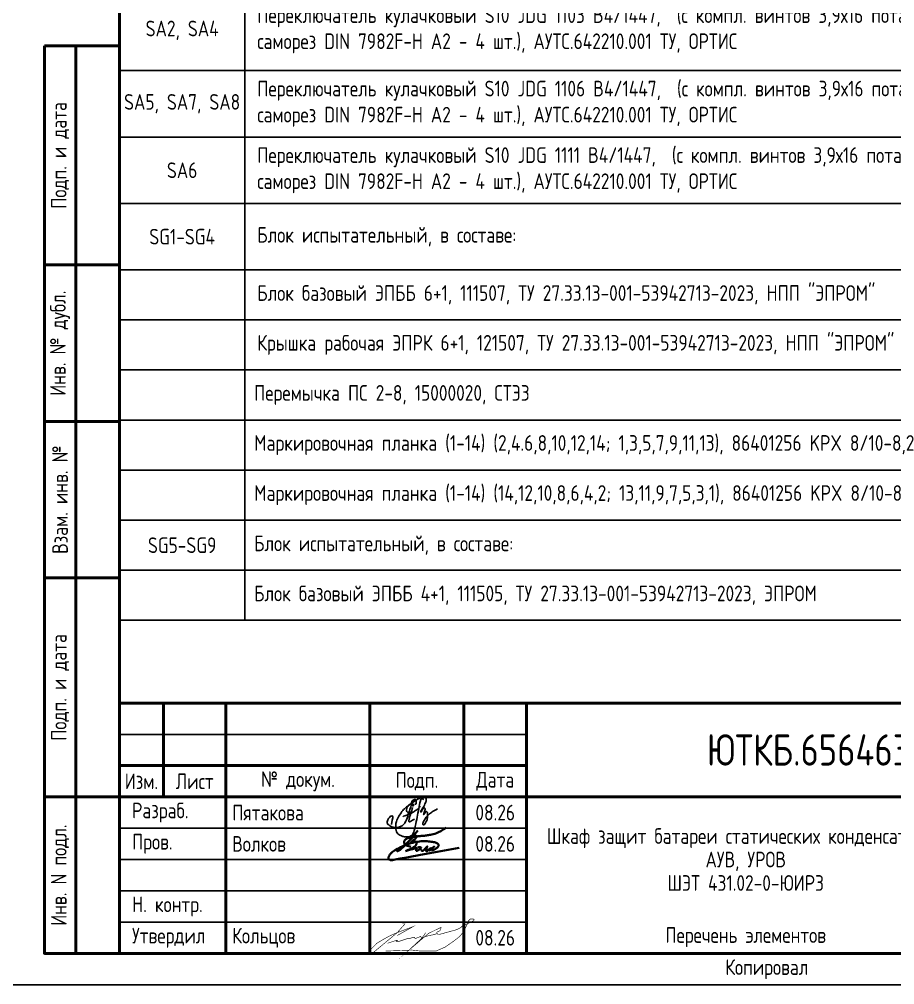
# Model space of a CAD drawing. Header units: millimetres. Extents: x -1117 to 5358, y -90 to 1610.
# Drawn here: x -416 to -276.2, y 0 to 154.3 of the extents above; entities that cross this region are included whole.
import ezdxf

# ---------------------------------------------------------------- set-up
doc = ezdxf.new("R2010")
doc.units = ezdxf.units.MM
doc.styles.add('Gost_type_A', font='GOST_A.TTF')

# ---------------------------------------------------------------- blocks, each defined once
blk = doc.blocks.new('Штамп левый нижний')
at = {"lineweight": 50}
for points in [[(-12, 145), (-7, 145), (-7, 110), (-12, 110)], [(-7, 145), (0, 145), (0, 110), (-7, 110)], [(-12, 110), (-7, 110), (-7, 85), (-12, 85)], [(-7, 110), (0, 110), (0, 85), (-7, 85)], [(-12, 85), (-7, 85), (-7, 60), (-12, 60)], [(-7, 85), (0, 85), (0, 60), (-7, 60)], [(-12, 60), (-7, 60), (-7, 25), (-12, 25)], [(-7, 60), (0, 60), (0, 25), (-7, 25)], [(-12, 25), (-7, 25), (-7, 0), (-12, 0)], [(-7, 25), (0, 25), (0, 0), (-7, 0)]]:
    blk.add_lwpolyline(points, close=True, dxfattribs=at)
at = {"char_height": 2.5, "attachment_point": 5, "rotation": 90, "style": 'Gost_type_A'}
for s, insert, width in [('Подп. и дата', (-9.5, 127.5), 35), ('Инв. № дубл.', (-9.5, 97.5), 25), ('Взам. инв. №', (-9.5, 72.5), 25), ('Подп. и дата', (-9.5, 42.5), 35), ('Инв. N подл.', (-9.5, 12.5), 25)]:
    blk.add_mtext(s, dxfattribs=dict(at, insert=insert, width=width))
blk = doc.blocks.new('Формат_А4')
blk.add_lwpolyline([(0, 297), (0, 0), (-210, 0), (-210, 297)], close=True)
at = {"lineweight": 50}
blk.add_lwpolyline([(-190, 292), (-5, 292), (-5, 5), (-190, 5)], close=True, dxfattribs=at)
blk = doc.blocks.new('Штамп большой нижний текстовый')
for points in [[(-185, 40), (-178, 40), (-178, 35), (-185, 35)], [(-178, 40), (-168, 40), (-168, 35), (-178, 35)], [(-168, 40), (-145, 40), (-145, 35), (-168, 35)], [(-145, 40), (-130, 40), (-130, 35), (-145, 35)], [(-130, 40), (-120, 40), (-120, 35), (-130, 35)], [(-185, 35), (-178, 35), (-178, 30), (-185, 30)], [(-178, 35), (-168, 35), (-168, 30), (-178, 30)], [(-168, 35), (-145, 35), (-145, 30), (-168, 30)], [(-145, 35), (-130, 35), (-130, 30), (-145, 30)], [(-130, 35), (-120, 35), (-120, 30), (-130, 30)], [(-185, 25), (-168, 25), (-168, 20), (-185, 20)], [(-168, 25), (-145, 25), (-145, 20), (-168, 20)], [(-145, 25), (-130, 25), (-130, 20), (-145, 20)], [(-130, 25), (-120, 25), (-120, 20), (-130, 20)], [(-185, 20), (-168, 20), (-168, 15), (-185, 15)], [(-168, 20), (-145, 20), (-145, 15), (-168, 15)], [(-145, 20), (-130, 20), (-130, 15), (-145, 15)], [(-130, 20), (-120, 20), (-120, 15), (-130, 15)], [(-185, 15), (-168, 15), (-168, 10), (-185, 10)], [(-168, 15), (-145, 15), (-145, 10), (-168, 10)], [(-145, 15), (-130, 15), (-130, 10), (-145, 10)], [(-130, 15), (-120, 15), (-120, 10), (-130, 10)], [(-185, 10), (-168, 10), (-168, 5), (-185, 5)], [(-168, 10), (-145, 10), (-145, 5), (-168, 5)], [(-145, 10), (-130, 10), (-130, 5), (-145, 5)], [(-130, 10), (-120, 10), (-120, 5), (-130, 5)], [(-185, 5), (-168, 5), (-168, 0), (-185, 0)], [(-168, 5), (-145, 5), (-145, 0), (-168, 0)], [(-145, 5), (-130, 5), (-130, 0), (-145, 0)], [(-130, 5), (-120, 5), (-120, 0), (-130, 0)]]:
    blk.add_lwpolyline(points, close=True)
at = {"lineweight": 50}
for points in [[(-185, 40), (-120, 40), (-120, 30), (-185, 30)], [(-178, 40), (-168, 40), (-168, 30), (-178, 30)], [(-145, 40), (-130, 40), (-130, 30), (-145, 30)], [(-120, 25), (0, 25), (0, 40), (-120, 40)], [(-185, 30), (-178, 30), (-178, 25), (-185, 25)], [(-178, 30), (-168, 30), (-168, 25), (-178, 25)], [(-168, 30), (-145, 30), (-145, 25), (-168, 25)], [(-145, 30), (-130, 30), (-130, 25), (-145, 25)], [(-130, 30), (-120, 30), (-120, 25), (-130, 25)], [(-185, 25), (-168, 25), (-168, 0), (-185, 0)], [(-168, 25), (-145, 25), (-145, 0), (-168, 0)], [(-145, 25), (-130, 25), (-130, 0), (-145, 0)], [(-130, 25), (-120, 25), (-120, 0), (-130, 0)], [(-120, 25), (-50, 25), (-50, 0), (-120, 0)]]:
    blk.add_lwpolyline(points, close=True, dxfattribs=at)
at = {"char_height": 2.5, "style": 'Gost_type_A'}
for s, insert, width, attachment_point in [('Изм.', (-181.5, 27.5), 7, 5), ('Лист', (-173, 27.5), 10, 5), ('№ докум.', (-156.5, 27.5), 23, 5), ('Подп.', (-137.5, 27.5), 15, 5), ('Дата', (-125, 27.5), 10, 5), ('\\pxl0.8;Разраб.', (-185, 22.5), 17, 4), ('\\pxl0.8;Пров.', (-185, 17.5), 17, 4), ('\\pxl0.8;Н. контр.', (-185, 7.5), 17, 4), ('\\pxl0.8;Утвердил', (-185, 2.5), 17, 4), ('Копировал', (-75, -2.53), 13.1202, 6)]:
    blk.add_mtext(s, dxfattribs=dict(at, insert=insert, width=width, attachment_point=attachment_point))
blk = doc.blocks.new('Сотрудник 7_1')
at = {"lineweight": 35}
for points in [[(4.39, 2), (4.09, 2.07), (3.85, 2.15), (3.67, 2.21), (3.55, 2.27), (3.46, 2.33), (3.4, 2.39), (3.37, 2.44), (3.35, 2.5), (3.33, 2.55), (3.32, 2.61), (3.31, 2.66), (3.31, 2.72), (3.31, 2.77), (3.32, 2.83), (3.34, 2.89), (3.36, 2.94), (3.39, 2.99), (3.43, 3.05), (3.48, 3.1), (3.54, 3.15), (3.6, 3.2), (3.67, 3.24), (3.74, 3.29), (3.82, 3.33), (3.91, 3.37), (4.01, 3.4), (4.11, 3.44), (4.22, 3.47), (4.34, 3.5), (4.47, 3.53), (4.62, 3.56), (4.77, 3.58), (4.93, 3.61), (5.11, 3.63), (5.29, 3.65), (5.48, 3.67), (5.67, 3.69), (5.85, 3.71), (6.04, 3.72), (6.21, 3.74), (6.38, 3.76), (6.55, 3.77), (6.71, 3.79), (6.86, 3.81), (7.02, 3.83), (7.19, 3.86), (7.36, 3.89), (7.54, 3.92), (7.74, 3.96), (7.95, 4.01), (8.19, 4.09), (8.47, 4.19), (8.78, 4.33), (9.15, 4.51), (9.57, 4.74), (10.05, 5.03)], [(5.51, 4.62), (4.98, 3.97), (4.54, 3.43), (4.18, 3.01), (3.9, 2.68), (3.67, 2.43), (3.49, 2.24), (3.34, 2.09), (3.21, 1.97), (3.08, 1.86), (2.97, 1.76), (2.86, 1.67), (2.76, 1.6), (2.67, 1.53), (2.59, 1.47), (2.52, 1.42), (2.45, 1.38), (2.4, 1.35), (2.35, 1.33), (2.31, 1.31), (2.28, 1.3), (2.25, 1.3), (2.23, 1.3), (2.21, 1.31), (2.2, 1.31), (2.19, 1.33), (2.18, 1.34), (2.18, 1.36), (2.18, 1.38), (2.18, 1.4), (2.19, 1.42), (2.2, 1.45), (2.22, 1.48), (2.25, 1.51), (2.28, 1.55), (2.32, 1.59), (2.36, 1.63), (2.42, 1.67), (2.49, 1.72), (2.56, 1.78), (2.65, 1.84), (2.75, 1.9), (2.87, 1.97), (2.99, 2.04), (3.12, 2.12), (3.25, 2.21), (3.39, 2.3), (3.53, 2.41), (3.67, 2.52), (3.81, 2.64), (3.94, 2.77), (4.07, 2.9), (4.2, 3.03), (4.32, 3.15), (4.44, 3.27), (4.55, 3.37), (4.65, 3.46), (4.74, 3.54), (4.82, 3.6), (4.9, 3.64), (4.97, 3.68), (5.03, 3.7), (5.08, 3.72), (5.13, 3.73), (5.17, 3.73), (5.21, 3.73), (5.24, 3.73), (5.26, 3.73), (5.28, 3.72), (5.3, 3.71), (5.31, 3.7), (5.32, 3.68), (5.33, 3.66), (5.33, 3.64), (5.32, 3.61), (5.32, 3.58), (5.3, 3.54), (5.28, 3.5), (5.25, 3.46), (5.21, 3.41), (5.16, 3.36), (5.1, 3.3), (5.03, 3.23), (4.96, 3.17), (4.88, 3.1), (4.8, 3.04), (4.72, 2.98), (4.65, 2.92), (4.59, 2.87), (4.53, 2.83), (4.49, 2.8), (4.46, 2.77), (4.43, 2.76), (4.42, 2.75), (4.42, 2.74), (4.43, 2.75), (4.45, 2.75), (4.49, 2.76), (4.53, 2.78), (4.58, 2.8), (4.64, 2.82), (4.7, 2.84), (4.76, 2.85), (4.83, 2.86), (4.89, 2.87), (4.95, 2.88), (5.01, 2.87), (5.06, 2.87), (5.11, 2.85), (5.15, 2.84), (5.19, 2.81), (5.22, 2.78), (5.25, 2.75), (5.27, 2.72), (5.29, 2.68), (5.3, 2.63), (5.3, 2.59), (5.3, 2.54), (5.29, 2.49), (5.27, 2.44), (5.26, 2.38), (5.23, 2.33), (5.2, 2.28), (5.17, 2.22), (5.12, 2.17), (5.07, 2.11), (5, 2.05), (4.92, 1.99), (4.83, 1.93), (4.73, 1.86), (4.6, 1.79), (4.47, 1.72), (4.31, 1.65), (4.15, 1.57), (3.96, 1.49), (3.76, 1.41), (3.54, 1.32)], [(6.04, 1.58), (6.05, 1.53), (6.06, 1.49), (6.06, 1.46), (6.07, 1.43), (6.09, 1.4), (6.1, 1.38), (6.12, 1.36), (6.14, 1.35), (6.16, 1.33), (6.19, 1.33), (6.22, 1.33), (6.25, 1.33), (6.28, 1.33), (6.31, 1.34), (6.34, 1.36), (6.37, 1.38), (6.4, 1.4), (6.43, 1.43), (6.46, 1.46), (6.49, 1.5), (6.52, 1.53), (6.55, 1.57), (6.58, 1.62), (6.62, 1.66), (6.65, 1.71), (6.69, 1.75), (6.73, 1.8), (6.78, 1.84), (6.82, 1.88), (6.85, 1.92), (6.89, 1.95), (6.92, 1.98), (6.95, 2.01), (6.97, 2.03), (6.98, 2.05), (7, 2.06), (7, 2.06), (7.01, 2.06), (7.01, 2.05), (7, 2.03), (7, 2), (6.99, 1.96), (6.97, 1.93), (6.96, 1.88), (6.94, 1.83), (6.93, 1.79), (6.91, 1.74), (6.9, 1.69), (6.89, 1.64), (6.88, 1.6), (6.87, 1.56), (6.86, 1.53), (6.85, 1.49), (6.84, 1.46), (6.84, 1.43), (6.84, 1.41), (6.84, 1.38), (6.84, 1.36), (6.84, 1.35), (6.84, 1.33), (6.84, 1.32), (6.85, 1.31), (6.86, 1.3), (6.86, 1.29), (6.87, 1.29), (6.88, 1.28), (6.89, 1.28), (6.9, 1.27), (6.91, 1.27), (6.92, 1.27), (6.93, 1.28), (6.95, 1.28), (6.96, 1.29), (6.97, 1.29), (6.98, 1.3), (7, 1.32), (7.03, 1.34), (7.06, 1.37), (7.1, 1.41), (7.15, 1.45), (7.21, 1.5), (7.27, 1.56), (7.34, 1.62), (7.41, 1.68), (7.48, 1.73), (7.54, 1.77), (7.58, 1.79), (7.6, 1.79), (7.61, 1.77), (7.59, 1.72), (7.57, 1.67), (7.54, 1.61), (7.5, 1.54), (7.46, 1.48), (7.43, 1.43), (7.41, 1.4), (7.4, 1.38), (7.41, 1.38), (7.42, 1.4), (7.45, 1.43), (7.49, 1.48), (7.54, 1.53), (7.6, 1.59), (7.66, 1.66), (7.73, 1.72), (7.81, 1.79), (7.88, 1.85), (7.95, 1.9), (8.01, 1.95), (8.06, 1.99), (8.09, 2.01), (8.11, 2.02), (8.1, 2.02), (8.07, 1.99), (8.03, 1.96), (7.98, 1.91), (7.92, 1.86), (7.87, 1.81), (7.81, 1.76), (7.76, 1.71), (7.73, 1.67), (7.7, 1.64), (7.68, 1.61), (7.67, 1.58), (7.67, 1.56), (7.67, 1.54), (7.68, 1.53), (7.7, 1.51), (7.71, 1.5), (7.73, 1.49), (7.75, 1.48), (7.77, 1.48), (7.8, 1.47), (7.83, 1.47), (7.87, 1.48), (7.91, 1.48), (7.96, 1.5), (8.01, 1.51), (8.07, 1.53), (8.13, 1.55), (8.19, 1.58), (8.26, 1.62), (8.33, 1.66), (8.4, 1.71), (8.48, 1.76), (8.55, 1.82), (8.63, 1.89), (8.69, 1.95), (8.75, 2.02), (8.79, 2.1), (8.82, 2.17), (8.83, 2.24), (8.81, 2.31), (8.78, 2.37), (8.72, 2.44), (8.65, 2.5), (8.56, 2.56), (8.44, 2.61), (8.31, 2.66), (8.17, 2.71), (8, 2.75), (7.83, 2.78), (7.64, 2.81), (7.44, 2.84), (7.22, 2.86), (7, 2.88), (6.77, 2.88), (6.53, 2.89), (6.29, 2.88), (6.04, 2.87), (5.79, 2.84), (5.52, 2.81), (5.25, 2.77), (4.97, 2.71), (4.68, 2.64), (4.38, 2.55), (4.06, 2.44), (3.74, 2.32), (3.42, 2.2), (3.11, 2.06), (2.8, 1.92), (2.51, 1.78), (2.25, 1.65), (2.01, 1.52), (1.8, 1.4), (1.62, 1.29), (1.47, 1.18), (1.35, 1.09), (1.24, 0.99), (1.15, 0.91), (1.08, 0.82), (1.02, 0.74), (0.97, 0.65), (0.93, 0.57), (0.89, 0.49), (0.86, 0.41), (0.84, 0.34), (0.83, 0.27), (0.82, 0.21), (0.82, 0.15), (0.83, 0.11), (0.84, 0.07), (0.85, 0.04), (0.87, 0.01), (0.89, -0.01), (0.91, -0.03), (0.94, -0.05), (0.97, -0.07), (1, -0.08), (1.03, -0.1), (1.07, -0.11), (1.1, -0.12), (1.13, -0.13), (1.17, -0.14), (1.2, -0.15), (1.24, -0.15), (1.29, -0.15), (1.47, -0.12), (1.9, -0.04), (2.7, 0.1), (3.99, 0.34), (5.91, 0.69), (8.58, 1.18), (12.12, 1.82)], [(3.54, 1.32), (4.17, 1.5), (4.63, 1.63), (4.96, 1.71), (5.17, 1.76), (5.28, 1.77), (5.33, 1.76), (5.34, 1.73), (5.32, 1.7), (5.3, 1.66), (5.28, 1.62), (5.27, 1.58), (5.26, 1.55), (5.25, 1.51), (5.24, 1.48), (5.24, 1.45), (5.24, 1.42), (5.24, 1.4), (5.25, 1.39), (5.26, 1.37), (5.27, 1.36), (5.29, 1.36), (5.31, 1.36), (5.33, 1.36), (5.35, 1.36), (5.39, 1.37), (5.42, 1.38), (5.46, 1.4), (5.49, 1.41), (5.54, 1.43), (5.58, 1.45), (5.62, 1.48), (5.67, 1.51), (5.72, 1.54), (5.76, 1.57), (5.81, 1.61), (5.85, 1.64), (5.89, 1.68), (5.93, 1.72), (5.96, 1.75), (5.99, 1.78), (6, 1.81), (6.02, 1.83), (6.02, 1.86), (6.01, 1.87), (6, 1.89), (5.98, 1.9), (5.95, 1.91), (5.91, 1.92), (5.87, 1.92), (5.81, 1.92), (5.75, 1.92), (5.69, 1.92), (5.63, 1.91), (5.57, 1.9), (5.51, 1.89), (5.46, 1.88)]]:
    blk.add_lwpolyline(points, dxfattribs=at)
blk = doc.blocks.new('*T26')
at = {"color": 0, "lineweight": -2, "transparency": 16777216}
for p, q in [((0, 0), (185, 0)), ((0, 0), (0, -15)), ((20, 0), (20, -15)), ((130, 0), (130, -15)), ((140, 0), (140, -15)), ((185, 0), (185, -15)), ((210, 0), (395, 0)), ((210, 0), (210, -15)), ((230, 0), (230, -15)), ((340, 0), (340, -15)), ((350, 0), (350, -15)), ((395, 0), (395, -15))]:
    blk.add_line(p, q, dxfattribs=at)
at = {"color": 0, "linetype": 'ByBlock', "lineweight": -2, "transparency": 16777216}
for p, q in [((0, -15), (185, -15)), ((0, -15), (0, -233.78)), ((20, -15), (20, -233.78)), ((130, -15), (130, -233.78)), ((140, -15), (140, -193.78)), ((185, -15), (185, -233.78)), ((210, -15), (395, -15)), ((210, -15), (210, -204.82)), ((230, -15), (230, -204.82)), ((340, -15), (340, -204.82)), ((350, -15), (350, -47)), ((395, -15), (395, -204.82)), ((210, -23), (395, -23)), ((0, -28.63), (185, -28.63)), ((210, -31), (395, -31)), ((0, -38.06), (185, -38.06)), ((210, -39), (395, -39)), ((210, -47), (395, -47)), ((350, -47), (350, -172.14)), ((0, -51.69), (185, -51.69)), ((210, -55), (395, -55)), ((0, -61.12), (185, -61.12)), ((210, -64.43), (395, -64.43)), ((0, -70.51), (185, -70.51)), ((210, -72.43), (395, -72.43)), ((0, -78.51), (185, -78.51)), ((210, -80.43), (395, -80.43)), ((0, -86.51), (185, -86.51)), ((210, -89.48), (395, -89.48)), ((0, -94.51), (185, -94.51)), ((210, -98.89), (395, -98.89)), ((0, -102.51), (185, -102.51)), ((210, -106.89), (395, -106.89)), ((0, -112.25), (185, -112.25)), ((210, -114.89), (395, -114.89)), ((0, -120.25), (185, -120.25)), ((210, -122.89), (395, -122.89)), ((210, -130.89), (395, -130.89)), ((0, -133.09), (185, -133.09)), ((210, -140.14), (395, -140.14)), ((0, -145.93), (185, -145.93)), ((210, -148.14), (395, -148.14)), ((0, -156.56), (185, -156.56)), ((210, -156.14), (395, -156.14)), ((210, -164.14), (395, -164.14)), ((0, -167.18), (185, -167.18)), ((210, -172.14), (395, -172.14)), ((350, -172.14), (350, -180.14)), ((0, -177.78), (185, -177.78)), ((210, -180.14), (395, -180.14)), ((350, -180.14), (350, -196.82)), ((0, -185.78), (185, -185.78)), ((210, -188.82), (395, -188.82)), ((0, -193.78), (185, -193.78)), ((140, -193.78), (140, -233.78)), ((210, -196.82), (395, -196.82)), ((350, -196.82), (350, -204.82)), ((0, -201.78), (185, -201.78)), ((210, -204.82), (395, -204.82)), ((0, -209.78), (185, -209.78)), ((0, -217.78), (185, -217.78)), ((0, -225.78), (185, -225.78)), ((0, -233.78), (185, -233.78))]:
    blk.add_line(p, q, dxfattribs=at)
at = {"transparency": 16777216, "char_height": 2.5, "style": 'Gost_type_A'}
for s, insert, width, attachment_point in [('Поз. обозначение', (10, -7.5), 17, 5), ('Поз. обозначение', (220, -7.5), 17, 5), ('Примечание', (162.5, -7.5), 42, 5), ('Примечание', (372.5, -7.5), 42, 5), ('Наименование', (75, -7.5), 107, 5), ('Кол.', (135, -7.5), 7, 5), ('Наименование', (285, -7.5), 107, 5), ('Кол.', (345, -7.5), 7, 5), ('Крышка рабочая ЭПРК 4+1, 121505, ТУ 27.33.13-001-53942713-2023, ЭПРОМ', (231.5, -19), 107, 4), ('5', (345, -19), 7, 5), ('Перемычка ПС 2-8, 15000020, СТЭЗ ', (231.5, -27), 107, 4), ('1', (345, -27), 7, 5), ('Маркировочная планка (1-10) (2,4.6,8,10; 1,3,5,7,9), 86401256 KPX 8/10-8,2', (231.5, -35), 107, 4), ('5', (345, -35), 7, 5), ('Маркировочная планка (1-10) (10,8,6,4,2; 9,7,5,3,1), 86401256 KPX 8/10-8,2', (231.5, -43), 107, 4), ('5', (345, -43), 7, 5), ('Соединитель электротехнический RUT 6-RTK/S, HNT-090374, ТУ 27.33.13-001-54070557-2024, ГОСТ IEC 60947-7-1-2016, ОРТИС', (232, -94.18), 106, 4), ('58', (345, -94.18), 7, 5), ('Пластина торцевая D-RUT 6-RTK, HNT-090665, ОРТИС', (232, -102.89), 106, 4), ('8', (345, -102.89), 7, 5), ('Перемычка коммутационная SB 2-RTK/S, HNT-090979, ОРТИС', (232, -110.89), 106, 4), ('16', (345, -110.89), 7, 5), ('Перемычка FB 2-RTK/S, HNT-091821, ОРТИС', (232, -118.89), 106, 4), ('5', (345, -118.89), 7, 5), ('Маркировочная планка (1-50, 181-188), 86401256 KPX 8/10-8,2', (232, -126.89), 106, 4), ('1', (345, -126.89), 7, 5), ('Соединитель электротехнический RPV 4-MT(-P), HNT-131560, ТУ 27.33.13-001-54070557-2024, ГОСТ IEC 60947-7-1-2016, ОРТИС ', (232, -135.51), 106, 4), ('309', (345, -135.51), 7, 5), ('Соединитель электротехнический PTU 4-MTD-P, 3209540, ОРТИС', (232, -184.48), 106, 4), ('50', (345, -184.48), 7, 5), ('Крышка концевая D-PTU 4-MT, 3209534, ОРТИС', (232, -192.82), 106, 4), ('1', (345, -192.82), 7, 5), ('Перемычка ПС 2-8, 15000020, СТЭЗ ', (21.5, -197.78), 107, 4), ('12', (135, -197.78), 7, 5), ('Маркировочная планка (161-180, 388-417), 86401217 KPX 6/10-6,2', (231.5, -200.82), 107, 4), ('1', (345, -200.82), 7, 5), ('4', (135, -205.78), 7, 5), ('Маркировочная планка (1-14) (14,12,10,8,6,4,2; 13,11,9,7,5,3,1), 86401256 KPX 8/10-8,2', (21.5, -213.78), 107, 4), ('4', (135, -213.78), 7, 5), ('{\\C256;Блок испытательный, в составе:}', (21.5, -221.78), 107, 4), ('Блок базовый ЭПББ 4+1, 111505, ТУ 27.33.13-001-53942713-2023, ЭПРОМ', (21.5, -229.78), 107, 4), ('5', (135, -229.78), 7, 5)]:
    blk.add_mtext(s, dxfattribs=dict(at, insert=insert, width=width, attachment_point=attachment_point))
at = {"color": 0, "transparency": 16777216, "char_height": 2.5, "style": 'Gost_type_A'}
for s, insert, width, attachment_point in [('{\\C256;Интеллектуальное электронное устройство ЮНИТ-М514-БСК-Р102-К103-К103-В101-В101-М173.0700-М173.0700-С01.03, НЛПР.656122.602-XXX, ООО Юнител Инжиниринг}', (22, -21.81), 106, 4), ('A1', (10, -21.81), 18, 5), ('1', (135, -21.81), 7, 5), ('Блок интерфейсный ИЧМ ЮНИТ-ИЧМ-КУГР, ТУ 27.12.23-609-61775353-2024, ООО Юнител Инжиниринг', (22, -33.34), 106, 4), ('A1.1', (10, -33.34), 18, 5), ('1', (135, -33.34), 7, 5), ('{\\C256;Интеллектуальное электронное устройство ЮНИТ-М514-БСК-Р102-К103-К103-х-В101-В101-В101-М141.0400-С01.03, НЛПР.656122.602-XXX, ООО Юнител Инжиниринг}', (22, -44.87), 106, 4), ('A2', (10, -44.87), 18, 5), ('1', (135, -44.87), 7, 5), ('SQ1, SQ2', (220, -51), 18, 5), ('{\\C256;Выключатель путевой ВВП11-10А313-20У311, ТУ 3428-155-00216823-2005, ВНИИР }', (232, -51), 106, 4), ('2', (345, -51), 7, 5), ('Блок интерфейсный ИЧМ ЮНИТ-ИЧМ-КУГР, ТУ 27.12.23-609-61775353-2024, ООО Юнител Инжиниринг', (22, -56.4), 106, 4), ('A2.1', (10, -56.4), 18, 5), ('1', (135, -56.4), 7, 5), ('{\\C256;Блок-приставка конденсаторная ЮНИТ-БК-02, ТУ 27.12.31-601-61775353-2016, }ООО Юнител Инжиниринг', (232, -59.72), 106, 4), ('UZ1, UZ2', (220, -59.72), 18, 5), ('2', (345, -59.72), 7, 5), ('Светильник светодиодный ЖКХ-08 Д с кабелем 3 м, 5000 К,\\PТУ 3461-009-01281952-2018, Фокус ', (22, -65.81), 106, 4), ('EL1', (10, -65.81), 18, 5), ('1', (135, -65.81), 7, 5), ('WE1', (220, -68.43), 18, 5), ('Кабель соединительный', (232, -68.43), 106, 4), ('1', (345, -68.43), 7, 5), ('{\\C256;м; входит в состав} EL1', (351.5, -68.43), 42, 4), ('HL1', (10, -74.51), 18, 5), ('{\\C256;Лампа СКЛ 14Н-2-Ж-2-220 П Ч IP65 ЯШГК.433137.068 ТУ, Протон-Импульс}', (22, -74.51), 106, 4), ('1', (135, -74.51), 7, 5), ('WE2', (220, -76.43), 18, 5), ('Провод ПВСнг(А)-LS 2х0,75, ГОСТ 7399-97', (232, -76.43), 106, 4), ('4', (345, -76.43), 7, 5), ('{\\C256;м}', (351.5, -76.43), 42, 4), ('K1-K3', (10, -82.51), 18, 5), ('{\\C256;Реле промежуточное силовое 1 NO (SPST-NO) двойной разрыв в составе:}', (22, -82.51), 106, 4), ('{\\C256;Патч-корд экранированный, категории 5е, FTP серый PC-FTP-RJ45-Cat.5e-1,5m-LSZH, 8871c, Cabeus}', (232, -84.96), 106, 4), ('WE3, WE4', (220, -84.96), 18, 5), ('2', (345, -84.96), 7, 5), ('{\\C256;Реле 62.31.9.220.4800, Finder}', (22, -90.51), 106, 4), ('3', (135, -90.51), 7, 5), ('{\\C256;Розетка с винтовым зажимом, 92.03SMA, Finder}', (22, -98.51), 106, 4), ('3', (135, -98.51), 7, 5), ('Реле РЭП36-14A, 1,0А, 4з, п/п, УХЛ4, на Din-рейку 35 мм c поворотом на 90{\\fISOCPEUR|b0|i0|c0|p34;°}, с фиксатором, ТУ 3425-075-00216823-2001, ВНИИР  ', (22, -107.38), 106, 4), ('KA1-KA9', (10, -107.38), 18, 5), ('9', (135, -107.38), 7, 5), ('R1-R10', (10, -116.25), 18, 5), ('{\\C256;Резистор С5-35В, 16 Вт, 15 кОм, ±10%, ОЖО.467.541 ТУ, Кермет}', (22, -116.25), 106, 4), ('10', (135, -116.25), 7, 5), ('{\\C256;Переключатель кулачковый S10 JDG 1109 B4/1447,  (с компл. винтов 3,9х16 потай, саморез DIN 7982F-H A2 - 4 шт.), АУТС.642210.001 ТУ, ОРТИС}', (22, -126.67), 106, 4), ('SA1, SA3', (10, -126.67), 18, 5), ('2', (135, -126.67), 7, 5), ('{\\C256;Переключатель кулачковый S10 JDG 1103 B4/1447,  (с компл. винтов 3,9х16 потай, саморез DIN 7982F-H A2 - 4 шт.), АУТС.642210.001 ТУ, ОРТИС}', (22, -139.51), 106, 4), ('SA2, SA4', (10, -139.51), 18, 5), ('2', (135, -139.51), 7, 5), ('Пластина торцевая D-RPV 4-MT(-P), HNT-131561, ОРТИС', (232, -144.14), 106, 4), ('28', (345, -144.14), 7, 5), ('{\\C256;Переключатель кулачковый S10 JDG 1106 B4/1447,  (с компл. винтов 3,9х16 потай, саморез DIN 7982F-H A2 - 4 шт.), АУТС.642210.001 ТУ, ОРТИС}', (22, -151.24), 106, 4), ('SA5, SA7, SA8', (10, -151.24), 18, 5), ('3', (135, -151.24), 7, 5), ('Перемычка FBS 2-6, HNT-091360, ОРТИС', (232, -152.14), 106, 4), ('15', (345, -152.14), 7, 5), ('{\\C256;Переключатель кулачковый S10 JDG 1111 B4/1447,  (с компл. винтов 3,9х16 потай, саморез DIN 7982F-H A2 - 4 шт.), АУТС.642210.001 ТУ, ОРТИС}', (22, -161.87), 106, 4), ('Перемычка FBS 4-6, HNT-091958, ОРТИС', (232, -160.14), 106, 4), ('3', (345, -160.14), 7, 5), ('SA6', (10, -161.87), 18, 5), ('1', (135, -161.87), 7, 5), ('Перемычка FBS 20-6, HNT-133475, ОРТИС', (232, -168.14), 106, 4), ('5', (345, -168.14), 7, 5), ('{\\C256;Блок испытательный, в составе:}', (22, -172.48), 106, 4), ('SG1-SG4', (10, -172.48), 18, 5), ('Маркировочная планка (51-160, 189-387), 86401217 KPX 6/10-6,2', (231.5, -176.14), 107, 4), ('1', (345, -176.14), 7, 5), ('{\\C256;Блок базовый ЭПББ 6+1, 111507, ТУ 27.33.13-001-53942713-2023, НПП "ЭПРОМ"}', (22, -181.78), 106, 4), ('4', (135, -181.78), 7, 5), ('{\\C256;Крышка рабочая ЭПРК 6+1, 121507, ТУ 27.33.13-001-53942713-2023, НПП "ЭПРОМ"}', (22, -189.78), 106, 4), ('4', (135, -189.78), 7, 5), ('Маркировочная планка (1-14) (2,4.6,8,10,12,14; 1,3,5,7,9,11,13){\\C256;, 86401256 KPX 8/10-8,2}', (21.5, -205.78), 107, 4), ('SG5-SG9', (10, -221.78), 18, 5)]:
    blk.add_mtext(s, dxfattribs=dict(at, insert=insert, width=width, attachment_point=attachment_point))
at = {"color": 1, "transparency": 16777216, "char_height": 2.5, "width": 18, "attachment_point": 5, "style": 'Gost_type_A'}
for s, insert in [('{\\C256;X:1-X:50, X:181-X:188}', (220, -94.18)), ('{\\C256;X:51-X:160, X:189-X:387}', (220, -135.51)), ('{\\C256;X:161-X:180, X:388-X:417}', (220, -184.48))]:
    blk.add_mtext(s, dxfattribs=dict(at, insert=insert))

msp = doc.modelspace()

# ---------------------------------------------------------------- linework, layer by layer
at = {"const_width": 0.0934}
for points in [[(-354.86, 9.73), (-354.4, 9.73), (-355.64, 8.33), (-356.57, 7.55), (-358.52, 5.93), (-359.64, 5), (-360, 5), (-360, 5.22), (-359.84, 5.68), (-358.91, 6.62), (-357.04, 7.71), (-355.64, 8.33), (-353.15, 9.26), (-355.64, 7.86)], [(-357.2, 6.62), (-356.26, 6.93), (-355.8, 7.09), (-355.64, 7.09), (-355.8, 6.93), (-355.64, 6.93), (-355.33, 6.93), (-353.93, 7.4), (-353.62, 7.4), (-353.15, 7.55), (-352.84, 7.55), (-352.84, 7.4), (-352.68, 7.4), (-351.9, 7.71), (-351.75, 7.4), (-351.13, 7.71), (-349.72, 8.02), (-349.26, 8.18), (-349.1, 8.02), (-348.95, 8.02), (-346.14, 8.8), (-345.52, 9.11), (-345.21, 9.42), (-344.9, 9.58), (-344.43, 9.73), (-343.81, 10.04), (-343.5, 10.2), (-343.34, 10.35), (-343.5, 10.51), (-343.81, 10.51), (-343.96, 10.51), (-344.28, 10.2), (-344.43, 9.73), (-345.05, 8.49), (-345.68, 7.71), (-346.45, 7.09), (-348.01, 6), (-349.1, 5.53), (-349.41, 5.37), (-351.9, 5.37), (-353.31, 5.53), (-357.51, 5.37)], [(-351.13, 8.33), (-351.28, 8.02), (-351.75, 7.4), (-353.77, 5.53), (-350.66, 8.18), (-348.79, 9.11), (-348.63, 9.11), (-348.79, 8.8), (-348.79, 8.64), (-349.41, 8.33)]]:
    msp.add_lwpolyline(points, dxfattribs=at)
for points in [[(-356.56, 25.61), (-356.34, 26.72), (-356.34, 26.91), (-356.41, 27), (-356.58, 26.94), (-356.68, 26.94), (-356.86, 26.78), (-357.19, 26.35), (-357.24, 26.02), (-357.24, 25.72), (-357.14, 25.61), (-356.7, 25.32), (-356.31, 25.16), (-356, 25.1), (-355.55, 25.1), (-354.99, 25.31), (-354.53, 25.63), (-354.19, 26.23), (-353.77, 27.53), (-353.46, 28.55), (-353.4, 28.71), (-353.32, 28.85), (-353.23, 28.92), (-353.17, 28.92), (-353.05, 28.76), (-353, 28.65), (-353.1, 28.55), (-353.18, 28.55), (-353.29, 28.62), (-353.35, 28.89), (-353.35, 29.05), (-353.35, 29.24), (-353.24, 29.39), (-353.12, 29.49), (-352.93, 29.58), (-352.74, 29.58), (-352.62, 29.51), (-352.62, 29.38), (-352.62, 29.15), (-352.62, 28.89), (-352.7, 28.81), (-352.8, 28.81), (-352.86, 28.87)], [(-349.23, 28.11), (-349.63, 27.88), (-350.07, 27.62), (-350.63, 27.16), (-351.04, 26.77), (-351.39, 26.21), (-351.55, 25.88), (-351.58, 25.73), (-351.58, 25.6), (-351.54, 25.54), (-351.45, 25.5), (-351.35, 25.54), (-351.27, 25.61), (-350.98, 26.11), (-350.86, 26.35), (-350.86, 26.56), (-350.8, 26.85), (-350.8, 27.17), (-350.8, 27.43), (-350.88, 27.61), (-350.94, 27.66), (-351.02, 27.66), (-351.13, 27.55), (-351.25, 27.42), (-351.35, 27.25), (-351.41, 27.17), (-351.48, 27.17), (-351.38, 27.37), (-351.28, 27.69), (-351.2, 28), (-351.2, 28.19), (-351.3, 28.27), (-351.37, 28.27), (-351.46, 28.18), (-351.56, 28.1), (-351.66, 27.94), (-351.74, 27.77), (-351.81, 27.61), (-351.86, 27.54), (-351.92, 27.6), (-351.85, 27.76), (-351.25, 28.78), (-351.01, 29.35), (-351.01, 29.72), (-351.1, 29.96), (-351.27, 30.07), (-351.69, 29.96), (-352.15, 29.76), (-352.63, 29.5), (-353.58, 28.82), (-354.4, 28.28), (-354.91, 27.67), (-355.4, 26.93), (-355.82, 26.05), (-355.9, 25.44), (-355.9, 24.86), (-355.78, 24.41), (-355.53, 24.09), (-355.28, 23.91), (-354.9, 23.72), (-354.38, 23.59), (-353.73, 23.59), (-353.23, 23.91), (-352.95, 24.43), (-352.59, 26.13), (-352.33, 27.38), (-352.1, 28.93), (-351.9, 29.6), (-351.77, 29.7), (-351.57, 29.7), (-351.39, 29.61)], [(-354.78, 26.83), (-354.58, 26.95), (-354.13, 27.09), (-353.31, 27.43), (-352.9, 27.69), (-352.33, 28.13), (-352.05, 28.36), (-351.96, 28.5)], [(-353.23, 28.91), (-353.29, 28.97), (-353.54, 28.88), (-353.94, 28.54), (-354.17, 28.17), (-354.17, 27.74), (-354.06, 27.55), (-353.81, 27.43), (-353.43, 27.4)], [(-352.91, 26.45), (-353.37, 26.2), (-353.53, 26.06), (-353.63, 26), (-353.74, 26), (-353.78, 26.07), (-353.78, 26.28), (-353.64, 26.99), (-353.19, 28.3)]]:
    msp.add_open_spline(points, degree=3)

# ---------------------------------------------------------------- block references
at = {"color": 1}
for name, p in [('Формат_А4', (-210, 0)), ('Штамп левый нижний', (-400, 5)), ('Штамп большой нижний текстовый', (-215, 5))]:
    msp.add_blockref(name, p, dxfattribs=at)
for name, p in [('*T26', (-400, 292)), ('Сотрудник 7_1', (-357.86, 20.04))]:
    msp.add_blockref(name, p)

# ---------------------------------------------------------------- texts
at = {"color": 1, "insert": (-275, 37.5), "char_height": 5, "width": 120, "attachment_point": 5, "style": 'Gost_type_A'}
msp.add_mtext('{\\C256;ЮТКБ.656463.300-027ПЭ3}', dxfattribs=at)
at = {"char_height": 2.5, "style": 'Gost_type_A'}
for s, insert, width, attachment_point in [('Пятакова', (-382, 27.5), 22, 4), ('08.26', (-340, 27.5), 10, 5), ('Волков', (-382, 22.5), 22, 4), ('08.26', (-340, 22.5), 10, 5), ('Кольцов', (-382, 7.5), 22, 4), ('08.26', (-340, 7.5), 10, 5), ('Перечень элементов', (-300, 6), 70, 8)]:
    msp.add_mtext(s, dxfattribs=dict(at, insert=insert, width=width, attachment_point=attachment_point))
at = {"insert": (-300, 20), "char_height": 2.5, "width": 68, "attachment_point": 5, "line_spacing_factor": 0.9, "style": 'Gost_type_A'}
msp.add_mtext('Шкаф защит батареи статических конденсаторов, АУВ, УРОВ\\PШЭТ 431.02-0-ЮИРЗ', dxfattribs=at)

doc.saveas('drawing.dxf')
